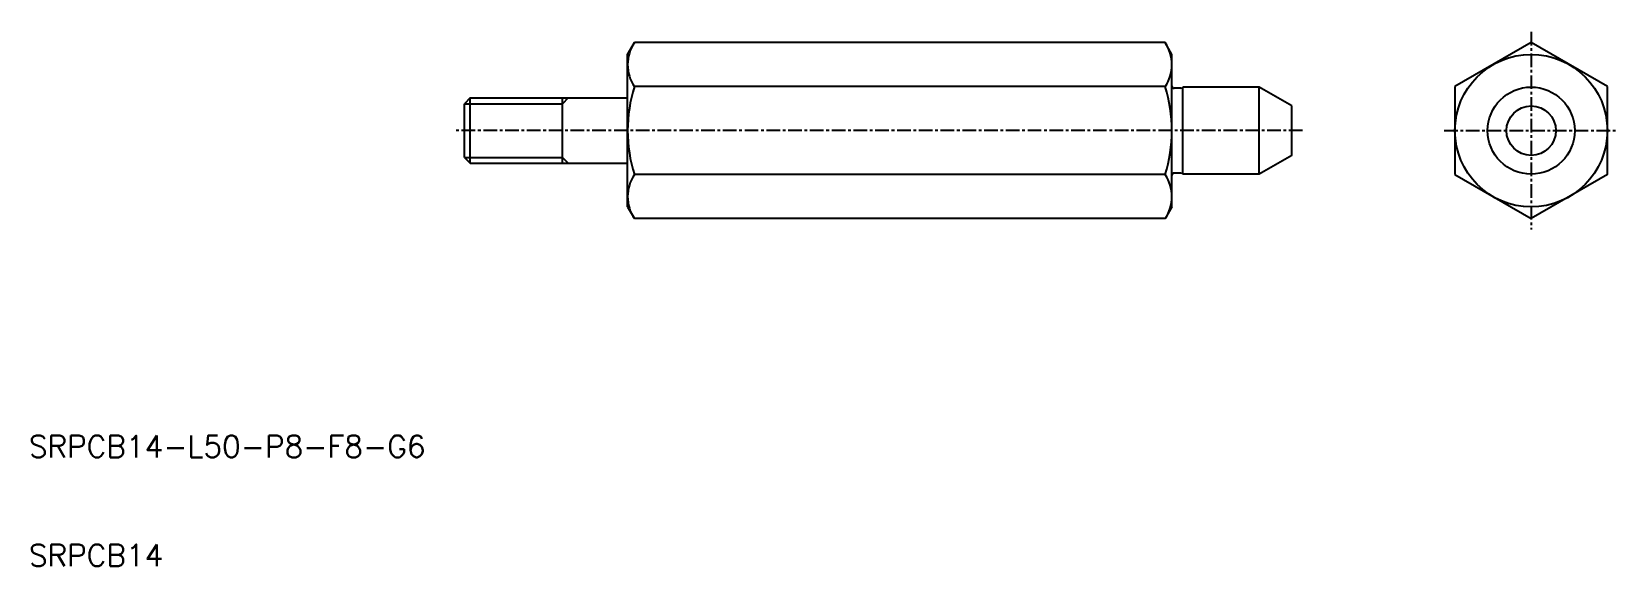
# Model space of a CAD drawing. Extents: x 10 to 156, y 10 to 59.
import ezdxf

# ---------------------------------------------------------------- set-up
doc = ezdxf.new("R2010")
doc.units = 0
doc.linetypes.add('CENTER', pattern=[2, 1.25, -0.25, 0.25, -0.25])
doc.layers.get('0').update_dxf_attribs({"linetype": 'CONTINUOUS'})
doc.layers.add('CENTER', color=1, linetype='CENTER')
doc.styles.get("Standard").update_dxf_attribs({"font": 'txt.shx'})

msp = doc.modelspace()

# ---------------------------------------------------------------- linework, layer by layer
at = {"color": 7, "linetype": 'CONTINUOUS'}
for p, q in [((65, 57), (65.63, 58.08)), ((65, 43), (65, 57)), ((114.37, 58.08), (65.63, 58.08)), ((115, 57), (114.37, 58.08)), ((115, 43), (115, 57)), ((148, 58.08), (141, 54.04)), ((155, 54.04), (148, 58.08)), ((114.37, 54.04), (65.63, 54.04)), ((123, 54), (116, 54)), ((116, 46), (116, 54)), ((123, 46), (123, 54)), ((126, 52.27), (123, 54)), ((141, 54.04), (141, 45.96)), ((155, 45.96), (155, 54.04)), ((50.54, 53), (50, 52.46)), ((50.54, 53), (65, 53)), ((50.54, 47), (50.54, 53)), ((59, 47), (59, 53)), ((59.54, 53), (59, 52.46)), ((115.83, 53.9), (115.2, 53.9)), ((50, 47.54), (50, 52.46)), ((126, 47.73), (126, 52.27)), ((50, 47.54), (50.54, 47)), ((50.54, 47), (65, 47)), ((59, 47.54), (59.54, 47)), ((126, 47.73), (123, 46)), ((114.37, 45.96), (65.63, 45.96)), ((115.83, 46.1), (115.2, 46.1)), ((123, 46), (116, 46)), ((141, 45.96), (148, 41.92)), ((155, 45.96), (148, 41.92)), ((65, 43), (65.63, 41.92)), ((115, 43), (114.37, 41.92)), ((114.37, 41.92), (65.63, 41.92))]:
    msp.add_line(p, q, dxfattribs=at)
at = {"color": 3, "linetype": 'CONTINUOUS'}
for p, q in [((50, 52.46), (59, 52.46)), ((50, 47.54), (59, 47.54))]:
    msp.add_line(p, q, dxfattribs=at)
at = {"color": 7, "linetype": 'CONTINUOUS'}
for radius in [7, 4, 2.27]:
    msp.add_circle((148, 50), radius, dxfattribs=at)
for centre, radius, start, end in [((68.58, 56.06), 3.58, 145.6158, 214.3842), ((111.42, 56.06), 3.58, 325.6158, 34.3842), ((78.37, 50), 13.37, 162.412, 197.588), ((101.63, 50), 13.37, 342.412, 17.588), ((115.2, 54.1), 0.2, 180, 270), ((115.83, 54.1), 0.2, 270, 330), ((68.58, 43.94), 3.58, 145.6158, 214.3842), ((111.42, 43.94), 3.58, 325.6158, 34.3842), ((115.2, 45.9), 0.2, 90, 180), ((115.83, 45.9), 0.2, 30, 90)]:
    msp.add_arc(centre, radius, start, end, dxfattribs=at)
at = {"layer": 'CENTER', "color": 1, "linetype": 'CENTER'}
for p, q in [((148, 59.08), (148, 40.92)), ((127, 50), (49, 50)), ((140, 50), (156, 50))]:
    msp.add_line(p, q, dxfattribs=at)

# ---------------------------------------------------------------- texts
at = {"color": 7, "linetype": 'CONTINUOUS'}
for s, p in [('SRPCB14-L50-P8-F8-G6 ', (10, 20)), ('SRPCB14', (10, 10))]:
    msp.add_text(s, height=2, dxfattribs=at).set_placement(p)

doc.saveas('drawing.dxf')
